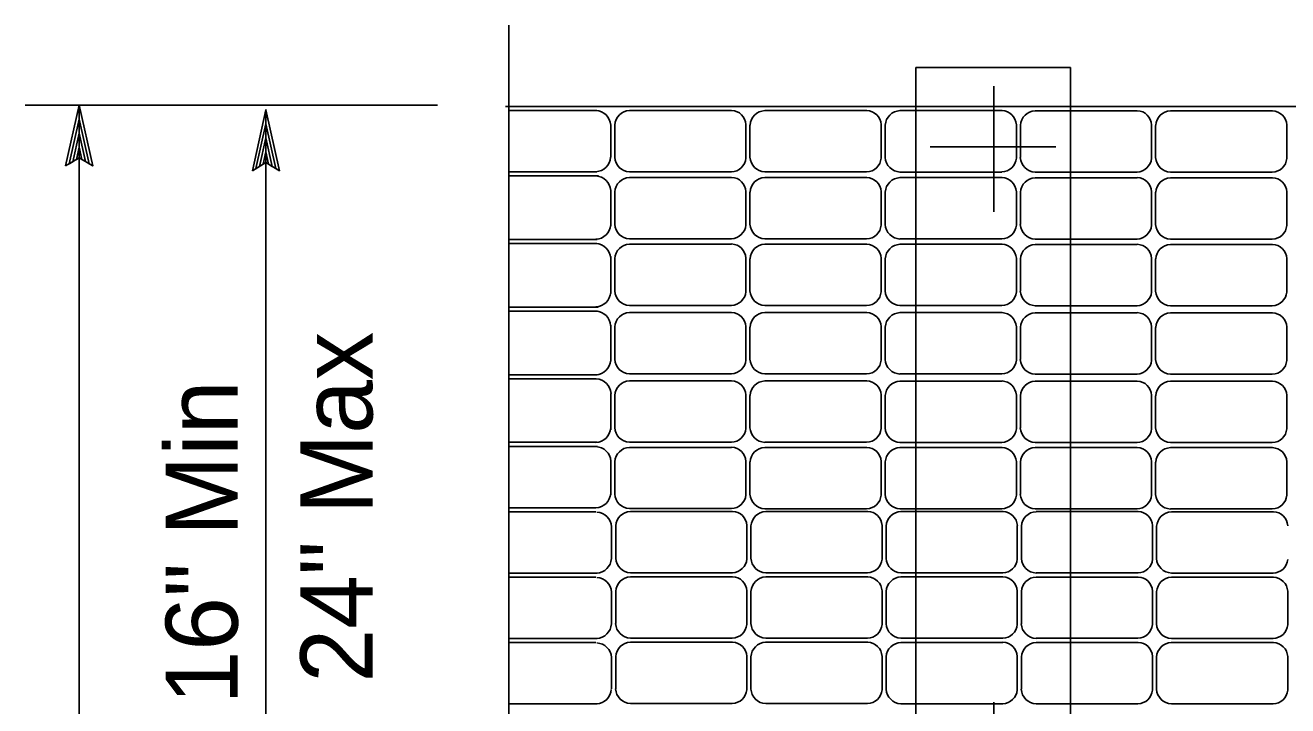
# Model space of a CAD drawing. Extents: x -894 to 866, y -476 to 714.
# Drawn here: x -773.3 to -650.8, y 448.1 to 514.1 of the extents above; entities that cross this region are included whole.
import ezdxf

# ---------------------------------------------------------------- set-up
doc = ezdxf.new("R2010")
doc.units = 0
for name, color, linetype in [('1 Control', 7, 'Continuous'), ('56 Stage 3 Anno', 7, 'Continuous'), ('57 Undefined', 7, 'Continuous'), ('60 Nongeo Data', 7, 'Continuous')]:
    doc.layers.add(name, color=color, linetype=linetype)

msp = doc.modelspace()

# ---------------------------------------------------------------- linework, layer by layer
at = {"layer": '1 Control'}
for p, q in [((-260.54, 506.27), (-726.69, 506.27)), ((-726.25, 506.27), (-581.86, 506.27)), ((-726.25, 505.87), (-717.81, 505.87)), ((-704.74, 505.87), (-714.65, 505.87)), ((-691.61, 505.86), (-701.52, 505.86)), ((-678.49, 505.86), (-688.4, 505.86)), ((-665.37, 505.85), (-675.28, 505.85)), ((-652.24, 505.84), (-662.15, 505.84)), ((-716.47, 501.33), (-716.47, 504.44)), ((-716.08, 504.46), (-716.08, 501.33)), ((-716.08, 504.46), (-716.08, 504.46)), ((-703.35, 501.25), (-703.35, 504.51)), ((-702.96, 504.46), (-702.96, 501.33)), ((-702.96, 504.46), (-702.96, 504.46)), ((-690.23, 501.24), (-690.23, 504.5)), ((-689.83, 504.45), (-689.83, 501.32)), ((-689.83, 504.45), (-689.83, 504.45)), ((-677.1, 501.24), (-677.1, 504.49)), ((-676.71, 504.44), (-676.71, 501.31)), ((-676.71, 504.44), (-676.71, 504.44)), ((-663.98, 501.23), (-663.98, 504.48)), ((-663.59, 504.43), (-663.59, 501.3)), ((-663.59, 504.43), (-663.59, 504.43)), ((-650.86, 501.22), (-650.86, 504.47)), ((-726.25, 499.92), (-717.83, 499.92)), ((-714.65, 499.92), (-704.76, 499.92)), ((-701.52, 499.91), (-691.64, 499.91)), ((-726.25, 499.53), (-717.66, 499.53)), ((-704.74, 499.38), (-714.65, 499.38)), ((-691.61, 499.37), (-701.52, 499.37)), ((-688.4, 499.9), (-678.52, 499.9)), ((-678.49, 499.36), (-688.4, 499.36)), ((-675.28, 499.9), (-665.39, 499.9)), ((-665.37, 499.35), (-675.28, 499.35)), ((-662.15, 499.89), (-652.27, 499.89)), ((-652.24, 499.34), (-662.15, 499.34)), ((-716.47, 494.67), (-716.47, 498.11)), ((-716.08, 497.97), (-716.08, 494.84)), ((-716.08, 497.97), (-716.08, 497.97)), ((-703.35, 494.76), (-703.35, 498.01)), ((-702.96, 497.96), (-702.96, 494.83)), ((-702.96, 497.96), (-702.96, 497.96)), ((-690.23, 494.75), (-690.23, 498)), ((-689.83, 497.95), (-689.83, 494.82)), ((-689.83, 497.95), (-689.83, 497.95)), ((-677.1, 494.74), (-677.1, 498)), ((-676.71, 497.94), (-676.71, 494.81)), ((-676.71, 497.94), (-676.71, 497.94)), ((-663.98, 494.73), (-663.98, 497.99)), ((-663.59, 497.93), (-663.59, 494.8)), ((-663.59, 497.93), (-663.59, 497.93)), ((-650.86, 494.72), (-650.86, 497.98)), ((-726.25, 493.36), (-717.77, 493.36)), ((-726.25, 492.97), (-717.81, 492.97)), ((-714.65, 493.43), (-704.76, 493.43)), ((-704.74, 492.91), (-714.65, 492.91)), ((-701.52, 493.42), (-691.64, 493.42)), ((-691.61, 492.9), (-701.52, 492.9)), ((-688.4, 493.41), (-678.52, 493.41)), ((-678.49, 492.89), (-688.4, 492.89)), ((-675.28, 493.4), (-665.39, 493.4)), ((-665.37, 492.88), (-675.28, 492.88)), ((-662.15, 493.39), (-652.27, 493.39)), ((-652.24, 492.88), (-662.15, 492.88)), ((-716.47, 488.13), (-716.47, 491.72)), ((-716.08, 491.5), (-716.08, 488.37)), ((-716.08, 491.5), (-716.08, 491.5)), ((-703.35, 488.29), (-703.35, 491.55)), ((-702.96, 491.49), (-702.96, 488.36)), ((-702.96, 491.49), (-702.96, 491.49)), ((-690.23, 488.28), (-690.23, 491.54)), ((-689.83, 491.49), (-689.83, 488.35)), ((-689.83, 491.49), (-689.83, 491.49)), ((-677.1, 488.27), (-677.1, 491.53)), ((-676.71, 491.48), (-676.71, 488.35)), ((-676.71, 491.48), (-676.71, 491.48)), ((-663.98, 488.26), (-663.98, 491.52)), ((-663.59, 491.47), (-663.59, 488.34)), ((-663.59, 491.47), (-663.59, 491.47)), ((-650.86, 488.26), (-650.86, 491.51)), ((-726.25, 486.8), (-717.69, 486.8)), ((-714.65, 486.96), (-704.76, 486.96)), ((-701.52, 486.95), (-691.64, 486.95)), ((-688.4, 486.94), (-678.52, 486.94)), ((-675.28, 486.93), (-665.39, 486.93)), ((-662.15, 486.92), (-652.27, 486.92)), ((-726.25, 486.4), (-717.75, 486.4)), ((-704.74, 486.28), (-714.65, 486.28)), ((-691.61, 486.27), (-701.52, 486.27)), ((-678.49, 486.26), (-688.4, 486.26)), ((-665.37, 486.25), (-675.28, 486.25)), ((-652.24, 486.24), (-662.15, 486.24)), ((-716.47, 481.55), (-716.47, 485.03)), ((-716.08, 484.87), (-716.08, 481.74)), ((-716.08, 484.87), (-716.08, 484.87)), ((-703.35, 481.66), (-703.35, 484.91)), ((-702.96, 484.86), (-702.96, 481.73)), ((-702.96, 484.86), (-702.96, 484.86)), ((-690.23, 481.65), (-690.23, 484.9)), ((-689.83, 484.85), (-689.83, 481.72)), ((-689.83, 484.85), (-689.83, 484.85)), ((-677.1, 481.64), (-677.1, 484.89)), ((-676.71, 484.84), (-676.71, 481.71)), ((-676.71, 484.84), (-676.71, 484.84)), ((-663.98, 481.63), (-663.98, 484.89)), ((-663.59, 484.83), (-663.59, 481.7)), ((-663.59, 484.83), (-663.59, 484.83)), ((-650.86, 481.62), (-650.86, 484.88)), ((-714.65, 480.32), (-704.76, 480.32)), ((-701.52, 480.32), (-691.64, 480.32)), ((-726.25, 480.24), (-717.8, 480.24)), ((-726.25, 479.84), (-717.9, 479.84)), ((-704.74, 479.64), (-714.65, 479.64)), ((-691.61, 479.63), (-701.52, 479.63)), ((-688.4, 480.31), (-678.52, 480.31)), ((-678.49, 479.62), (-688.4, 479.62)), ((-675.28, 480.3), (-665.39, 480.3)), ((-665.37, 479.61), (-675.28, 479.61)), ((-662.15, 480.29), (-652.27, 480.29)), ((-652.24, 479.6), (-662.15, 479.6)), ((-716.47, 474.89), (-716.47, 478.42)), ((-716.08, 478.23), (-716.08, 475.1)), ((-716.08, 478.23), (-716.08, 478.23)), ((-703.35, 475.02), (-703.35, 478.28)), ((-702.96, 478.22), (-702.96, 475.09)), ((-702.96, 478.22), (-702.96, 478.22)), ((-690.23, 475.01), (-690.23, 478.27)), ((-689.83, 478.21), (-689.83, 475.08)), ((-689.83, 478.21), (-689.83, 478.21)), ((-677.1, 475), (-677.1, 478.26)), ((-676.71, 478.21), (-676.71, 475.08)), ((-676.71, 478.21), (-676.71, 478.21)), ((-663.98, 474.99), (-663.98, 478.25)), ((-663.59, 478.2), (-663.59, 475.07)), ((-663.59, 478.2), (-663.59, 478.2)), ((-650.86, 474.99), (-650.86, 478.24)), ((-726.25, 473.68), (-717.78, 473.68)), ((-726.25, 473.28), (-717.76, 473.28)), ((-714.65, 473.69), (-704.76, 473.69)), ((-704.74, 473.19), (-714.65, 473.19)), ((-701.52, 473.68), (-691.64, 473.68)), ((-691.61, 473.18), (-701.52, 473.18)), ((-688.4, 473.67), (-678.52, 473.67)), ((-678.49, 473.18), (-688.4, 473.18)), ((-675.28, 473.66), (-665.39, 473.66)), ((-665.37, 473.17), (-675.28, 473.17)), ((-662.15, 473.65), (-652.27, 473.65)), ((-652.24, 473.16), (-662.15, 473.16)), ((-716.47, 468.56), (-716.47, 471.86)), ((-716.08, 471.78), (-716.08, 468.65)), ((-716.08, 471.78), (-716.08, 471.78)), ((-703.35, 468.57), (-703.35, 471.83)), ((-702.96, 471.78), (-702.96, 468.65)), ((-702.96, 471.78), (-702.96, 471.78)), ((-690.23, 468.56), (-690.23, 471.82)), ((-689.83, 471.77), (-689.83, 468.64)), ((-689.83, 471.77), (-689.83, 471.77)), ((-677.1, 468.56), (-677.1, 471.81)), ((-676.71, 471.76), (-676.71, 468.63)), ((-676.71, 471.76), (-676.71, 471.76)), ((-663.98, 468.55), (-663.98, 471.8)), ((-663.59, 471.75), (-663.59, 468.62)), ((-663.59, 471.75), (-663.59, 471.75)), ((-650.86, 468.54), (-650.86, 471.79)), ((-726.36, 467.33), (-717.9, 467.31)), ((-726.36, 466.94), (-717.91, 466.94)), ((-714.65, 467.24), (-704.76, 467.24)), ((-704.65, 466.98), (-714.55, 466.98)), ((-701.52, 467.23), (-691.64, 467.23)), ((-691.52, 466.97), (-701.43, 466.97)), ((-688.4, 467.22), (-678.52, 467.22)), ((-678.4, 466.96), (-688.31, 466.96)), ((-675.28, 467.22), (-665.39, 467.22)), ((-665.28, 466.95), (-675.18, 466.95)), ((-662.15, 467.21), (-652.27, 467.21)), ((-652.15, 466.94), (-662.06, 466.94)), ((-703.26, 462.36), (-703.26, 465.61)), ((-690.13, 462.35), (-690.13, 465.61)), ((-716.38, 462.45), (-716.38, 465.54)), ((-715.99, 465.57), (-715.99, 462.44)), ((-715.99, 465.57), (-715.99, 465.57)), ((-702.86, 465.56), (-702.86, 462.43)), ((-702.86, 465.56), (-702.86, 465.56)), ((-689.74, 465.55), (-689.74, 462.42)), ((-689.74, 465.55), (-689.74, 465.55)), ((-677.01, 462.34), (-677.01, 465.6)), ((-676.62, 465.54), (-676.62, 462.41)), ((-676.62, 465.54), (-676.62, 465.54)), ((-663.89, 462.33), (-663.89, 465.59)), ((-663.49, 465.54), (-663.49, 462.41)), ((-663.49, 465.54), (-663.49, 465.54)), ((-726.36, 460.98), (-717.78, 460.98)), ((-714.55, 461.03), (-704.67, 461.03)), ((-701.43, 461.02), (-691.55, 461.02)), ((-688.31, 461.01), (-678.42, 461.01)), ((-675.18, 461), (-665.3, 461)), ((-662.06, 460.99), (-652.18, 460.99)), ((-726.36, 460.59), (-717.91, 460.59)), ((-704.65, 460.63), (-714.56, 460.63)), ((-691.52, 460.62), (-701.43, 460.62)), ((-678.4, 460.62), (-688.31, 460.62)), ((-665.28, 460.61), (-675.19, 460.61)), ((-652.15, 460.6), (-662.06, 460.6)), ((-716.38, 456.1), (-716.38, 459.2)), ((-715.99, 459.22), (-715.99, 456.09)), ((-715.99, 459.22), (-715.99, 459.22)), ((-703.26, 456.01), (-703.26, 459.27)), ((-702.87, 459.22), (-702.87, 456.09)), ((-702.87, 459.22), (-702.87, 459.22)), ((-690.14, 456), (-690.14, 459.26)), ((-689.74, 459.21), (-689.74, 456.08)), ((-689.74, 459.21), (-689.74, 459.21)), ((-677.01, 456), (-677.01, 459.25)), ((-676.62, 459.2), (-676.62, 456.07)), ((-676.62, 459.2), (-676.62, 459.2)), ((-663.89, 455.99), (-663.89, 459.24)), ((-663.5, 459.19), (-663.5, 456.06)), ((-663.5, 459.19), (-663.5, 459.19)), ((-650.77, 455.98), (-650.77, 459.23)), ((-726.36, 454.64), (-717.78, 454.64)), ((-714.56, 454.68), (-704.67, 454.68)), ((-701.43, 454.67), (-691.55, 454.67)), ((-688.31, 454.66), (-678.43, 454.66)), ((-675.19, 454.66), (-665.3, 454.66)), ((-662.06, 454.65), (-652.18, 454.65)), ((-726.36, 454.25), (-717.91, 454.25)), ((-704.65, 454.29), (-714.56, 454.29)), ((-691.53, 454.28), (-701.43, 454.28)), ((-678.4, 454.27), (-688.31, 454.27)), ((-665.28, 454.26), (-675.19, 454.26)), ((-652.16, 454.25), (-662.06, 454.25)), ((-716.38, 449.76), (-716.38, 452.85)), ((-715.99, 452.88), (-715.99, 449.75)), ((-715.99, 452.88), (-715.99, 452.88)), ((-703.26, 449.67), (-703.26, 452.92)), ((-702.87, 452.87), (-702.87, 449.74)), ((-702.87, 452.87), (-702.87, 452.87)), ((-690.14, 449.66), (-690.14, 452.92)), ((-689.74, 452.86), (-689.74, 449.73)), ((-689.74, 452.86), (-689.74, 452.86)), ((-677.01, 449.65), (-677.01, 452.91)), ((-676.62, 452.85), (-676.62, 449.72)), ((-676.62, 452.85), (-676.62, 452.85)), ((-663.89, 449.64), (-663.89, 452.9)), ((-663.5, 452.84), (-663.5, 449.71)), ((-663.5, 452.84), (-663.5, 452.84)), ((-650.77, 449.63), (-650.77, 452.89)), ((-726.36, 448.29), (-717.78, 448.29)), ((-714.56, 448.34), (-704.67, 448.34)), ((-701.43, 448.33), (-691.55, 448.33)), ((-688.31, 448.32), (-678.43, 448.32)), ((-675.19, 448.31), (-665.3, 448.31)), ((-662.06, 448.3), (-652.18, 448.3))]:
    msp.add_line(p, q, dxfattribs=at)
for centre, radius, start, end in [((-717.97, 504.37), 1.5, 3.5082, 87.4106), ((-714.58, 504.37), 1.5, 92.5894, 176.4918), ((-704.8, 504.42), 1.46, 3.5816, 87.4839), ((-701.45, 504.36), 1.5, 92.5894, 176.4918), ((-691.68, 504.41), 1.46, 3.5816, 87.4839), ((-688.33, 504.36), 1.5, 92.5894, 176.4918), ((-678.56, 504.4), 1.46, 3.5816, 87.4839), ((-675.21, 504.35), 1.5, 92.5894, 176.4918), ((-665.43, 504.39), 1.46, 3.5816, 87.4839), ((-662.08, 504.34), 1.5, 92.5894, 176.4918), ((-652.31, 504.38), 1.46, 3.5816, 87.4839), ((-717.98, 501.43), 1.5, 272.5894, 356.4918), ((-714.58, 501.43), 1.51, 183.4517, 267.354), ((-704.8, 501.37), 1.45, 271.3505, 355.2528), ((-701.45, 501.42), 1.51, 183.4517, 267.354), ((-691.67, 501.36), 1.45, 271.3505, 355.2528), ((-688.33, 501.41), 1.51, 183.4517, 267.354), ((-678.55, 501.36), 1.45, 271.3505, 355.2528), ((-675.21, 501.4), 1.51, 183.4517, 267.354), ((-665.43, 501.35), 1.45, 271.3505, 355.2528), ((-662.08, 501.39), 1.51, 183.4517, 267.354), ((-652.3, 501.34), 1.45, 271.3505, 355.2528), ((-717.97, 498.02), 1.5, 3.5082, 87.4106), ((-714.58, 497.88), 1.5, 92.5894, 176.4918), ((-704.8, 497.92), 1.46, 3.5816, 87.4839), ((-701.45, 497.87), 1.5, 92.5894, 176.4918), ((-691.68, 497.91), 1.46, 3.5816, 87.4839), ((-688.33, 497.86), 1.5, 92.5894, 176.4918), ((-678.56, 497.9), 1.46, 3.5816, 87.4839), ((-675.21, 497.85), 1.5, 92.5894, 176.4918), ((-665.43, 497.9), 1.46, 3.5816, 87.4839), ((-662.08, 497.84), 1.5, 92.5894, 176.4918), ((-652.31, 497.89), 1.46, 3.5816, 87.4839), ((-717.97, 494.87), 1.5, 272.5894, 356.4918), ((-714.58, 494.93), 1.51, 183.4517, 267.354), ((-704.8, 494.88), 1.45, 271.3505, 355.2528), ((-701.45, 494.92), 1.51, 183.4517, 267.354), ((-691.67, 494.87), 1.45, 271.3505, 355.2528), ((-688.33, 494.91), 1.51, 183.4517, 267.354), ((-678.55, 494.86), 1.45, 271.3505, 355.2528), ((-675.21, 494.9), 1.51, 183.4517, 267.354), ((-665.43, 494.85), 1.45, 271.3505, 355.2528), ((-662.08, 494.89), 1.51, 183.4517, 267.354), ((-652.3, 494.84), 1.45, 271.3505, 355.2528), ((-717.97, 491.46), 1.5, 3.5082, 87.4106), ((-714.58, 491.41), 1.5, 92.5894, 176.4918), ((-704.8, 491.46), 1.46, 3.5816, 87.4839), ((-701.45, 491.4), 1.5, 92.5894, 176.4918), ((-691.68, 491.45), 1.46, 3.5816, 87.4839), ((-688.33, 491.39), 1.5, 92.5894, 176.4918), ((-678.56, 491.44), 1.46, 3.5816, 87.4839), ((-675.21, 491.38), 1.5, 92.5894, 176.4918), ((-665.43, 491.43), 1.46, 3.5816, 87.4839), ((-662.08, 491.38), 1.5, 92.5894, 176.4918), ((-652.31, 491.42), 1.46, 3.5816, 87.4839), ((-717.97, 488.31), 1.5, 272.5894, 356.4918), ((-714.58, 488.46), 1.51, 183.4517, 267.354), ((-704.8, 488.41), 1.45, 271.3505, 355.2528), ((-701.45, 488.45), 1.51, 183.4517, 267.354), ((-691.67, 488.4), 1.45, 271.3505, 355.2528), ((-688.33, 488.45), 1.51, 183.4517, 267.354), ((-678.55, 488.39), 1.45, 271.3505, 355.2528), ((-675.21, 488.44), 1.51, 183.4517, 267.354), ((-665.43, 488.38), 1.45, 271.3505, 355.2528), ((-662.08, 488.43), 1.51, 183.4517, 267.354), ((-652.3, 488.38), 1.45, 271.3505, 355.2528), ((-717.98, 484.91), 1.5, 3.5082, 87.4106), ((-714.58, 484.78), 1.5, 92.5894, 176.4918), ((-704.8, 484.82), 1.46, 3.5816, 87.4839), ((-701.45, 484.77), 1.5, 92.5894, 176.4918), ((-691.68, 484.81), 1.46, 3.5816, 87.4839), ((-688.33, 484.76), 1.5, 92.5894, 176.4918), ((-678.56, 484.8), 1.46, 3.5816, 87.4839), ((-675.21, 484.75), 1.5, 92.5894, 176.4918), ((-665.43, 484.8), 1.46, 3.5816, 87.4839), ((-662.08, 484.74), 1.5, 92.5894, 176.4918), ((-652.31, 484.79), 1.46, 3.5816, 87.4839), ((-717.97, 481.73), 1.5, 272.5894, 356.4918), ((-714.58, 481.83), 1.51, 183.4517, 267.354), ((-704.8, 481.78), 1.45, 271.3505, 355.2528), ((-701.45, 481.82), 1.51, 183.4517, 267.354), ((-691.67, 481.77), 1.45, 271.3505, 355.2528), ((-688.33, 481.81), 1.51, 183.4517, 267.354), ((-678.55, 481.76), 1.45, 271.3505, 355.2528), ((-675.21, 481.8), 1.51, 183.4517, 267.354), ((-665.43, 481.75), 1.45, 271.3505, 355.2528), ((-662.08, 481.79), 1.51, 183.4517, 267.354), ((-652.3, 481.74), 1.45, 271.3505, 355.2528), ((-717.94, 478.33), 1.5, 3.5082, 87.4106), ((-714.58, 478.14), 1.5, 92.5894, 176.4918), ((-704.8, 478.19), 1.46, 3.5816, 87.4839), ((-701.45, 478.13), 1.5, 92.5894, 176.4918), ((-691.68, 478.18), 1.46, 3.5816, 87.4839), ((-688.33, 478.12), 1.5, 92.5894, 176.4918), ((-678.56, 478.17), 1.46, 3.5816, 87.4839), ((-675.21, 478.11), 1.5, 92.5894, 176.4918), ((-665.43, 478.16), 1.46, 3.5816, 87.4839), ((-662.08, 478.11), 1.5, 92.5894, 176.4918), ((-652.31, 478.15), 1.46, 3.5816, 87.4839), ((-717.97, 475.16), 1.5, 272.5894, 356.4918), ((-714.58, 475.19), 1.51, 183.4517, 267.354), ((-704.8, 475.14), 1.45, 271.3505, 355.2528), ((-701.45, 475.18), 1.51, 183.4517, 267.354), ((-691.67, 475.13), 1.45, 271.3505, 355.2528), ((-688.33, 475.17), 1.51, 183.4517, 267.354), ((-678.55, 475.12), 1.45, 271.3505, 355.2528), ((-675.21, 475.17), 1.51, 183.4517, 267.354), ((-665.43, 475.11), 1.45, 271.3505, 355.2528), ((-662.08, 475.16), 1.51, 183.4517, 267.354), ((-652.3, 475.11), 1.45, 271.3505, 355.2528), ((-717.96, 471.76), 1.5, 3.5082, 87.4106), ((-714.58, 471.69), 1.5, 92.5894, 176.4918), ((-704.8, 471.74), 1.46, 3.5816, 87.4839), ((-701.45, 471.68), 1.5, 92.5894, 176.4918), ((-691.68, 471.73), 1.46, 3.5816, 87.4839), ((-688.33, 471.68), 1.5, 92.5894, 176.4918), ((-678.56, 471.72), 1.46, 3.5816, 87.4839), ((-675.21, 471.67), 1.5, 92.5894, 176.4918), ((-665.43, 471.71), 1.46, 3.5816, 87.4839), ((-662.08, 471.66), 1.5, 92.5894, 176.4918), ((-652.31, 471.7), 1.46, 3.5816, 87.4839), ((-717.97, 468.81), 1.5, 272.5894, 356.4918), ((-714.58, 468.75), 1.51, 183.4517, 267.354), ((-704.8, 468.69), 1.45, 271.3505, 355.2528), ((-701.45, 468.74), 1.51, 183.4517, 267.354), ((-691.67, 468.68), 1.45, 271.3505, 355.2528), ((-688.33, 468.73), 1.51, 183.4517, 267.354), ((-678.55, 468.68), 1.45, 271.3505, 355.2528), ((-675.21, 468.72), 1.51, 183.4517, 267.354), ((-665.43, 468.67), 1.45, 271.3505, 355.2528), ((-662.08, 468.71), 1.51, 183.4517, 267.354), ((-652.3, 468.66), 1.45, 271.3505, 355.2528), ((-717.89, 465.4), 1.5, 3.5082, 87.4106), ((-714.49, 465.48), 1.5, 92.5894, 176.4918), ((-704.71, 465.52), 1.46, 3.5816, 87.4839), ((-701.36, 465.47), 1.5, 92.5894, 176.4918), ((-691.59, 465.52), 1.46, 3.5816, 87.4839), ((-688.24, 465.46), 1.5, 92.5894, 176.4918), ((-678.46, 465.51), 1.46, 3.5816, 87.4839), ((-675.12, 465.45), 1.5, 92.5894, 176.4918), ((-665.34, 465.5), 1.46, 3.5816, 87.4839), ((-661.99, 465.44), 1.5, 92.5894, 176.4918), ((-652.22, 465.49), 1.46, 3.5816, 87.4839), ((-717.9, 462.49), 1.5, 272.5894, 356.4918), ((-714.48, 462.53), 1.51, 183.4517, 267.354), ((-704.7, 462.48), 1.45, 271.3505, 355.2528), ((-701.36, 462.52), 1.51, 183.4517, 267.354), ((-691.58, 462.47), 1.45, 271.3505, 355.2528), ((-688.24, 462.51), 1.51, 183.4517, 267.354), ((-678.46, 462.46), 1.45, 271.3505, 355.2528), ((-675.11, 462.5), 1.51, 183.4517, 267.354), ((-665.33, 462.45), 1.45, 271.3505, 355.2528), ((-661.99, 462.5), 1.51, 183.4517, 267.354), ((-652.21, 462.44), 1.45, 271.3505, 355.2528), ((-717.89, 459.06), 1.5, 3.5082, 87.4106), ((-714.49, 459.13), 1.5, 92.5894, 176.4918), ((-704.71, 459.18), 1.46, 3.5816, 87.4839), ((-701.36, 459.12), 1.5, 92.5894, 176.4918), ((-691.59, 459.17), 1.46, 3.5816, 87.4839), ((-688.24, 459.12), 1.5, 92.5894, 176.4918), ((-678.47, 459.16), 1.46, 3.5816, 87.4839), ((-675.12, 459.11), 1.5, 92.5894, 176.4918), ((-665.34, 459.15), 1.46, 3.5816, 87.4839), ((-661.99, 459.1), 1.5, 92.5894, 176.4918), ((-652.22, 459.14), 1.46, 3.5816, 87.4839), ((-717.9, 456.15), 1.5, 272.5894, 356.4918), ((-714.49, 456.19), 1.51, 183.4517, 267.354), ((-704.71, 456.13), 1.45, 271.3505, 355.2528), ((-701.36, 456.18), 1.51, 183.4517, 267.354), ((-691.58, 456.12), 1.45, 271.3505, 355.2528), ((-688.24, 456.17), 1.51, 183.4517, 267.354), ((-678.46, 456.12), 1.45, 271.3505, 355.2528), ((-675.12, 456.16), 1.51, 183.4517, 267.354), ((-665.34, 456.11), 1.45, 271.3505, 355.2528), ((-661.99, 456.15), 1.51, 183.4517, 267.354), ((-652.21, 456.1), 1.45, 271.3505, 355.2528), ((-717.89, 452.71), 1.5, 3.5082, 87.4106), ((-714.49, 452.79), 1.5, 92.5894, 176.4918), ((-704.71, 452.83), 1.46, 3.5816, 87.4839), ((-701.37, 452.78), 1.5, 92.5894, 176.4918), ((-691.59, 452.82), 1.46, 3.5816, 87.4839), ((-688.24, 452.77), 1.5, 92.5894, 176.4918), ((-678.47, 452.82), 1.46, 3.5816, 87.4839), ((-675.12, 452.76), 1.5, 92.5894, 176.4918), ((-665.34, 452.81), 1.46, 3.5816, 87.4839), ((-662, 452.75), 1.5, 92.5894, 176.4918), ((-652.22, 452.8), 1.46, 3.5816, 87.4839), ((-717.91, 449.8), 1.5, 272.5894, 356.4918), ((-714.49, 449.84), 1.51, 183.4517, 267.354), ((-701.36, 449.83), 1.51, 183.4517, 267.354), ((-688.24, 449.82), 1.51, 183.4517, 267.354), ((-675.12, 449.81), 1.51, 183.4517, 267.354), ((-661.99, 449.81), 1.51, 183.4517, 267.354), ((-704.71, 449.79), 1.45, 271.3505, 355.2528), ((-691.58, 449.78), 1.45, 271.3505, 355.2528), ((-678.46, 449.77), 1.45, 271.3505, 355.2528), ((-665.34, 449.76), 1.45, 271.3505, 355.2528), ((-652.21, 449.75), 1.45, 271.3505, 355.2528)]:
    msp.add_arc(centre, radius, start, end, dxfattribs=at)
at = {"layer": '56 Stage 3 Anno'}
for p, q in [((-773.29, 506.39), (-733.28, 506.39)), ((-768.05, 337.55), (-768.05, 506.39)), ((-749.93, 435.11), (-749.93, 505.94))]:
    msp.add_line(p, q, dxfattribs=at)
for points in [[(-769.37, 500.49), (-768.05, 506.39), (-766.74, 500.49), (-767.09, 500.7), (-768.05, 505.02), (-769.02, 500.69), (-768.67, 500.9), (-768.05, 503.67), (-767.44, 500.91), (-767.79, 501.12), (-768.05, 502.31), (-768.32, 501.11), (-768.05, 501.27), (-766.74, 500.49), (-768.05, 501.27)], [(-751.25, 500.03), (-749.93, 505.94), (-748.62, 500.03), (-748.97, 500.24), (-749.93, 504.57), (-750.9, 500.24), (-750.55, 500.45), (-749.94, 503.22), (-749.32, 500.45), (-749.67, 500.66), (-749.94, 501.86), (-750.2, 500.66), (-749.93, 500.82), (-748.62, 500.03), (-749.93, 500.82)]]:
    msp.add_lwpolyline(points, close=True, dxfattribs=at)
at = {"layer": '60 Nongeo Data'}
for p, q in [((-726.36, 408.72), (-726.36, 514.14)), ((-686.86, 510.04), (-671.86, 510.04)), ((-686.86, 270.88), (-686.86, 510.04)), ((-671.86, 270.88), (-671.86, 510.04)), ((-679.29, 496.04), (-679.29, 508.24)), ((-685.46, 502.35), (-673.27, 502.35)), ((-679.29, 436.28), (-679.29, 448.48))]:
    msp.add_line(p, q, dxfattribs=at)

# ---------------------------------------------------------------- texts
at = {"layer": '57 Undefined'}
for s, p in [('24" Max', (-739.59, 450.37)), ('16" Min', (-752.67, 448.25))]:
    msp.add_text(s, height=7, rotation=90, dxfattribs=at).set_placement(p)

doc.saveas('drawing.dxf')
